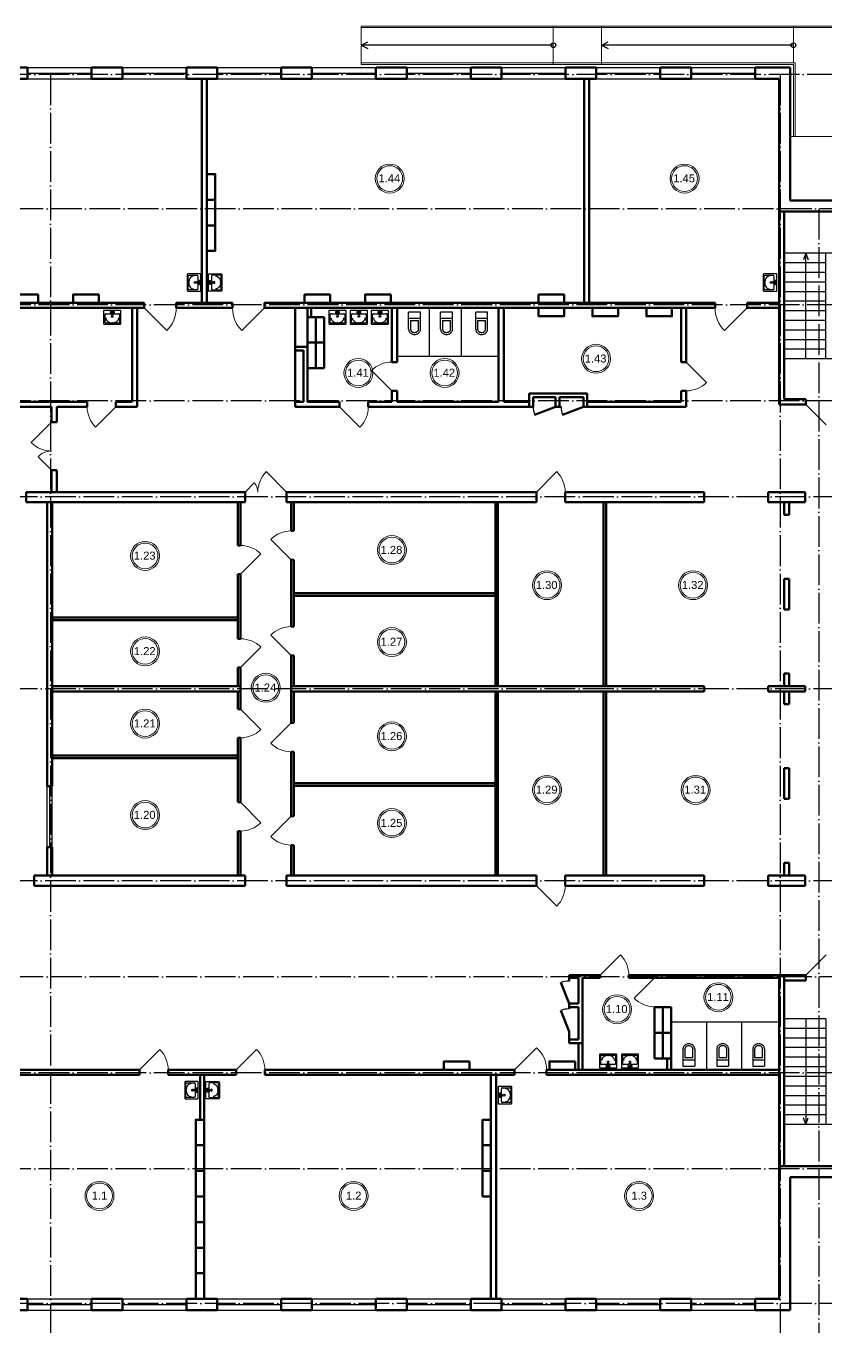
# Model space of a CAD drawing. Header units: millimetres. Extents: x 1982 to 10001982, y -1005230 to 4320529.
# Drawn here: x 2222605 to 2247591, y 1275593 to 1316240 of the extents above; entities that cross this region are included whole.
import ezdxf
from ezdxf.enums import TextEntityAlignment as Align

# ---------------------------------------------------------------- set-up
doc = ezdxf.new("R2010")
doc.units = ezdxf.units.MM
doc.linetypes.add('ACAD_ISO04W100', pattern=[30, 24, -3, 0, -3])
for name, color, linetype in [('SANTEH', 7, 'Continuous'), ('Окна', 127, 'Continuous'), ('Оси', 30, 'Continuous'), ('размеры оси', 163, 'Continuous'), ('Сантехника', 7, 'Continuous')]:
    doc.layers.add(name, color=color, linetype=linetype)
doc.layers.add('Двери', color=250, linetype='Continuous', lineweight=5)
doc.layers.add('Стены', color=7, linetype='Continuous', lineweight=50)
doc.styles.add('Style-Arial', font='arial.ttf')

# ---------------------------------------------------------------- blocks, each defined once
blk = doc.blocks.new('Rac7')
at = {"color": 0}
for p, q in [((-39501, -24232), (-39501, -23830)), ((-39474, -23808), (-38988, -23808)), ((-39457, -23859), (-39457, -24115)), ((-39032, -23838), (-39430, -23838)), ((-39221, -23855), (-39241, -23855)), ((-39005, -24115), (-39005, -23859)), ((-39005, -23859), (-39005, -23859)), ((-38961, -23830), (-38961, -24232)), ((-38961, -24232), (-39501, -24232)), ((-39430, -24136), (-39253, -24136)), ((-39297, -24164), (-39253, -24164)), ((-39297, -24194), (-39297, -24164)), ((-39165, -24194), (-39297, -24194)), ((-39253, -24186), (-39253, -24094)), ((-39253, -24186), (-39209, -24186)), ((-39209, -24186), (-39209, -24094)), ((-39209, -24136), (-39032, -24136)), ((-39209, -24164), (-39165, -24164)), ((-39165, -24164), (-39165, -24194))]:
    blk.add_line(p, q, dxfattribs=at)
at = {"color": 0, "extrusion": (0, 0, -1)}
for centre, major_axis, start_param, end_param in [((-39474, -23830), (-27, 0), 0, 1.570796), ((-39430, -23859), (-27, 0), 0, 1.570796), ((-39241, -24007), (-194, 0), 0, 1.570796), ((-39221, -24007), (-194, 0), 1.570796, 3.141593), ((-39032, -23859), (-27, 0), 1.570796, 3.141593), ((-38988, -23830), (-27, 0), 1.570796, 3.141593), ((-39430, -24115), (-27, 0), -1.570796, 0), ((-39231, -24104), (-25.3, 0), 0.552816, 2.588777), ((-39032, -24115), (-27, 0), -3.141593, -1.570796)]:
    blk.add_ellipse(centre, major_axis=major_axis, ratio=0.785714, start_param=start_param, end_param=end_param, dxfattribs=at)
blk.add_ellipse((-39231, -24048), major_axis=(-27.9, 0), ratio=0.785714, dxfattribs=at)
blk = doc.blocks.new('WC With Cistern_103')
at = {"layer": 'SANTEH', "linetype": 'Continuous'}
for p, q in [((0, 170), (0, 700)), ((370, 700), (0, 700)), ((370, 500), (0, 500)), ((60, 425), (60, 170)), ((310, 425), (60, 425)), ((310, 170), (310, 425)), ((370, 170), (370, 700))]:
    blk.add_line(p, q, dxfattribs=at)
for points in [[(0, 170), (1, 151), (4, 133), (10, 115), (17, 97), (27, 81), (38, 66), (51, 52), (65, 40)], [(60, 170), (61, 158), (63, 146), (66, 135), (71, 124), (77, 114), (84, 104), (92, 96), (101, 88)], [(65, 40), (92, 23), (122, 10), (153, 3), (185, 0), (217, 3), (248, 10), (278, 23), (305, 40)], [(101, 88), (120, 76), (141, 67), (163, 62), (185, 60), (207, 62), (229, 67), (250, 76), (269, 88)], [(269, 88), (278, 96), (286, 104), (293, 114), (299, 124), (304, 135), (307, 146), (309, 158), (310, 170)], [(305, 40), (319, 52), (332, 66), (343, 81), (353, 97), (360, 115), (366, 133), (369, 151), (370, 170)]]:
    blk.add_lwpolyline(points, dxfattribs=at)
blk = doc.blocks.new('*U6')
at = {"color": 7, "linetype": 'Continuous', "lineweight": 13}
for radius in [0.452, 0.402]:
    blk.add_circle((0, 0), radius, dxfattribs=at)
at = {"color": 7, "linetype": 'Continuous', "lineweight": 13, "style": 'Style-Arial'}
blk.add_text('1.1', height=0.25, dxfattribs=at).set_placement((-0.242, 0.133), align=Align.TOP_LEFT)

msp = doc.modelspace()

# ---------------------------------------------------------------- linework, layer by layer
for p, q in [((2233075.446, 1315640.265), (2233285.464, 1315746.344)), ((2240575.446, 1315640.265), (2240785.464, 1315746.344)), ((2239075.446, 1315640.265), (2233075.446, 1315640.265)), ((2233075.446, 1315640.265), (2233285.464, 1315534.186)), ((2246575.446, 1315640.265), (2240575.446, 1315640.265)), ((2240575.446, 1315640.265), (2240785.464, 1315534.186)), ((2249135.446, 1309140.265), (2246285.446, 1309140.265)), ((2247585.446, 1308840.265), (2246285.446, 1308840.265)), ((2246961.936, 1309140.265), (2246884.411, 1308932.421)), ((2246961.936, 1305840.265), (2246961.936, 1309140.265)), ((2246961.936, 1309140.265), (2247039.461, 1308932.421)), ((2247585.446, 1305840.265), (2247585.446, 1309140.265)), ((2247585.446, 1308540.265), (2246285.446, 1308540.265)), ((2247585.446, 1308240.265), (2246285.446, 1308240.265)), ((2247585.446, 1307940.265), (2246285.446, 1307940.265)), ((2247585.446, 1307640.265), (2246285.446, 1307640.265)), ((2247585.446, 1307340.265), (2246285.446, 1307340.265)), ((2247585.446, 1307040.265), (2246285.446, 1307040.265)), ((2247585.446, 1306740.265), (2246285.446, 1306740.265)), ((2247585.446, 1306440.265), (2246285.446, 1306440.265)), ((2247585.446, 1306140.265), (2246285.446, 1306140.265)), ((2249135.446, 1305840.265), (2246285.446, 1305840.265)), ((2247585.446, 1285220.265), (2246285.446, 1285220.265)), ((2247585.446, 1284920.265), (2246285.446, 1284920.265)), ((2246961.936, 1285220.265), (2246961.936, 1281920.265)), ((2247585.446, 1285220.265), (2247585.446, 1281920.265)), ((2247585.446, 1284620.265), (2246285.446, 1284620.265)), ((2247585.446, 1284320.265), (2246285.446, 1284320.265)), ((2247585.446, 1284020.265), (2246285.446, 1284020.265)), ((2247585.446, 1283720.265), (2246285.446, 1283720.265)), ((2247585.446, 1283420.265), (2246285.446, 1283420.265)), ((2247585.446, 1283120.265), (2246285.446, 1283120.265)), ((2247585.446, 1282820.265), (2246285.446, 1282820.265)), ((2247585.446, 1282520.265), (2246285.446, 1282520.265)), ((2247585.446, 1282220.265), (2246285.446, 1282220.265)), ((2246961.936, 1281920.265), (2246884.411, 1282128.109)), ((2246961.936, 1281920.265), (2247039.461, 1282128.109)), ((2249135.446, 1281920.265), (2246285.446, 1281920.265))]:
    msp.add_line(p, q)
for centre in [(2239075.446, 1315640.265), (2246575.446, 1315640.265)]:
    msp.add_circle(centre, 73.64)
at = {"color": 7, "linetype": 'Continuous', "lineweight": 13}
for centre, radius in [((2233966.132, 1311474.036), 452.013), ((2233966.132, 1311474.036), 402.013), ((2243173.241, 1311474.036), 452.013), ((2243173.241, 1311474.036), 402.013), ((2240409.135, 1305843.866), 452.013), ((2240409.135, 1305843.866), 402.013), ((2232985.611, 1305399.574), 452.013), ((2232985.611, 1305399.574), 402.013), ((2235681.175, 1305399.574), 452.013), ((2235681.175, 1305399.574), 402.013), ((2234033.34, 1299865.02), 452.013), ((2226325.446, 1299684.96), 452.013), ((2226325.446, 1299684.96), 402.013), ((2234033.34, 1299865.02), 402.013), ((2238879.87, 1298769.629), 452.013), ((2238879.87, 1298769.629), 402.013), ((2243440.356, 1298769.629), 452.013), ((2243440.356, 1298769.629), 402.013), ((2226325.446, 1296702.028), 452.013), ((2226325.446, 1296702.028), 402.013), ((2234033.34, 1296994.172), 452.013), ((2234033.34, 1296994.172), 402.013), ((2230094.139, 1295564.229), 452.013), ((2230094.139, 1295564.229), 402.013), ((2226325.446, 1294444.199), 452.013), ((2226325.446, 1294444.199), 402.013), ((2234033.34, 1294047.411), 452.013), ((2234033.34, 1294047.411), 402.013), ((2238879.87, 1292374.341), 452.013), ((2238879.87, 1292374.341), 402.013), ((2243520.716, 1292373.014), 452.013), ((2243520.716, 1292373.014), 402.013), ((2226325.446, 1291586.892), 452.013), ((2226325.446, 1291586.892), 402.013), ((2234033.34, 1291335.829), 452.013), ((2234033.34, 1291335.829), 402.013), ((2244230.24, 1285895.788), 452.013), ((2244230.24, 1285895.788), 402.013), ((2241067.861, 1285518.357), 452.013), ((2241067.861, 1285518.357), 402.013), ((2232837.273, 1279687.879), 452.013), ((2232837.273, 1279687.879), 402.013), ((2241755.258, 1279687.879), 452.013), ((2241755.258, 1279687.879), 402.013)]:
    msp.add_circle(centre, radius, dxfattribs=at)
at = {"layer": 'SANTEH'}
for p, q in [((2235195.446, 1307430.265), (2235195.446, 1305930.265)), ((2236195.446, 1307430.265), (2236195.446, 1305930.265)), ((2234195.446, 1305930.265), (2237365.446, 1305930.265)), ((2242755.446, 1285130.265), (2246125.446, 1285130.265)), ((2243855.446, 1285130.265), (2243855.446, 1283630.265)), ((2244955.446, 1285130.265), (2244955.446, 1283630.265))]:
    msp.add_line(p, q, dxfattribs=at)
for centre, start, end in [((2239145.446, 1304340.265), 180, 201.0579294), ((2240015.446, 1304340.265), 180, 201.0579294), ((2239565.446, 1285700.265), 90, 111.0579294), ((2239565.446, 1284830.265), 90, 111.0579294)]:
    msp.add_arc(centre, 700, start, end, dxfattribs=at)
at = {"layer": 'Двери'}
for p, q in [((2226295.446, 1307430.265), (2227002.553, 1306723.158)), ((2230055.446, 1307430.265), (2229348.339, 1306723.158)), ((2245125.446, 1307430.265), (2244418.339, 1306723.158)), ((2243225.446, 1305740.265), (2243861.842, 1305103.869)), ((2234035.446, 1304840.265), (2233399.05, 1305476.661)), ((2246960.446, 1304420.265), (2247596.842, 1303783.869)), ((2225415.446, 1304340.265), (2224779.05, 1303703.869)), ((2232395.446, 1304340.265), (2233031.842, 1303703.869)), ((2223405.446, 1303860.265), (2222769.05, 1303223.869)), ((2223405.446, 1302360.265), (2222981.182, 1302784.529)), ((2229445.446, 1301680.265), (2229728.289, 1301963.108)), ((2230745.446, 1301680.265), (2230109.05, 1302316.661)), ((2238545.446, 1301680.265), (2239181.842, 1302316.661)), ((2230885.446, 1299565.265), (2230249.05, 1300201.661)), ((2229305.446, 1299110.265), (2229941.842, 1299746.661)), ((2230885.446, 1296575.265), (2230249.05, 1297211.661)), ((2229305.446, 1296195.265), (2229941.842, 1296831.661)), ((2229305.446, 1294900.265), (2229941.842, 1294263.869)), ((2230885.446, 1294465.265), (2230249.05, 1293828.869)), ((2229305.446, 1291985.265), (2229941.842, 1291348.869)), ((2230885.446, 1291550.265), (2230249.05, 1290913.869)), ((2238545.446, 1289380.265), (2239181.842, 1288743.869)), ((2240535.446, 1286580.265), (2241171.842, 1287216.661)), ((2246960.446, 1286580.265), (2247596.842, 1287216.661)), ((2242235.446, 1286500.265), (2241599.05, 1285863.869)), ((2226145.446, 1283630.265), (2226781.842, 1284266.661)), ((2229165.446, 1283630.265), (2229801.842, 1284266.661)), ((2237867.024, 1283630.265), (2238551.453, 1284314.694))]:
    msp.add_line(p, q, dxfattribs=at)
for centre, radius, start, end in [((2226295.446, 1307430.265), 1000, 315, 0), ((2230055.446, 1307430.265), 1000, 180, 225), ((2245125.446, 1307430.265), 1000, 180, 225), ((2234035.446, 1304840.265), 900, 90, 135), ((2243225.446, 1305740.265), 900, 270, 315), ((2225415.446, 1304340.265), 900, 180, 225), ((2232395.446, 1304340.265), 900, 315, 0), ((2223405.446, 1303860.265), 900, 225, 270), ((2223405.446, 1302360.265), 600, 90, 135), ((2229445.446, 1301680.265), 400, 0, 45), ((2230745.446, 1301680.265), 900, 135, 180), ((2238545.446, 1301680.265), 900, 0, 45), ((2230885.446, 1299565.265), 900, 90, 135), ((2229305.446, 1299110.265), 900, 45, 90), ((2230885.446, 1296575.265), 900, 90, 135), ((2229305.446, 1296195.265), 900, 45, 90), ((2229305.446, 1294900.265), 900, 270, 315), ((2230885.446, 1294465.265), 900, 225, 270), ((2229305.446, 1291985.265), 900, 270, 315), ((2230885.446, 1291550.265), 900, 225, 270), ((2238545.446, 1289380.265), 900, 315, 0), ((2240535.446, 1286580.265), 900, 0, 45), ((2242235.446, 1286500.265), 900, 225, 270), ((2226145.446, 1283630.265), 900, 0, 45), ((2229165.446, 1283630.265), 900, 0, 45), ((2237967.024, 1283630.265), 900, 0, 49.5062257)]:
    msp.add_arc(centre, radius, start, end, dxfattribs=at)
at = {"layer": 'Окна'}
for p, q in [((2222655.446, 1314940.265), (2224655.446, 1314940.265)), ((2225615.446, 1314940.265), (2227615.446, 1314940.265)), ((2228575.446, 1314940.265), (2230575.446, 1314940.265)), ((2231535.446, 1314940.265), (2233535.446, 1314940.265)), ((2234495.446, 1314940.265), (2236495.446, 1314940.265)), ((2237455.446, 1314940.265), (2239455.446, 1314940.265)), ((2240415.446, 1314940.265), (2242415.446, 1314940.265)), ((2243375.446, 1314940.265), (2245375.446, 1314940.265)), ((2222655.446, 1314765.265), (2224655.446, 1314765.265)), ((2222655.446, 1314590.265), (2224655.446, 1314590.265)), ((2225615.446, 1314765.265), (2227615.446, 1314765.265)), ((2225615.446, 1314590.265), (2227615.446, 1314590.265)), ((2228575.446, 1314765.265), (2230575.446, 1314765.265)), ((2228575.446, 1314590.265), (2230575.446, 1314590.265)), ((2231535.446, 1314765.265), (2233535.446, 1314765.265)), ((2231535.446, 1314590.265), (2233535.446, 1314590.265)), ((2234495.446, 1314765.265), (2236495.446, 1314765.265)), ((2234495.446, 1314590.265), (2236495.446, 1314590.265)), ((2237455.446, 1314765.265), (2239455.446, 1314765.265)), ((2237455.446, 1314590.265), (2239455.446, 1314590.265)), ((2240415.446, 1314765.265), (2242415.446, 1314765.265)), ((2240415.446, 1314590.265), (2242415.446, 1314590.265)), ((2243375.446, 1314765.265), (2245375.446, 1314765.265)), ((2243375.446, 1314590.265), (2245375.446, 1314590.265)), ((2223265.446, 1290585.265), (2223265.446, 1292485.265)), ((2223345.446, 1290585.265), (2223345.446, 1292485.265)), ((2223425.446, 1290585.265), (2223425.446, 1292485.265)), ((2222655.446, 1276470.265), (2224655.446, 1276470.265)), ((2225615.446, 1276470.265), (2227615.446, 1276470.265)), ((2228575.446, 1276470.265), (2230575.446, 1276470.265)), ((2231535.446, 1276470.265), (2233535.446, 1276470.265)), ((2234495.446, 1276470.265), (2236495.446, 1276470.265)), ((2237455.446, 1276470.265), (2239455.446, 1276470.265)), ((2240415.446, 1276470.265), (2242415.446, 1276470.265)), ((2243375.446, 1276470.265), (2245375.446, 1276470.265)), ((2222655.446, 1276295.265), (2224655.446, 1276295.265)), ((2222655.446, 1276120.265), (2224655.446, 1276120.265)), ((2225615.446, 1276295.265), (2227615.446, 1276295.265)), ((2225615.446, 1276120.265), (2227615.446, 1276120.265)), ((2228575.446, 1276295.265), (2230575.446, 1276295.265)), ((2228575.446, 1276120.265), (2230575.446, 1276120.265)), ((2231535.446, 1276295.265), (2233535.446, 1276295.265)), ((2231535.446, 1276120.265), (2233535.446, 1276120.265)), ((2234495.446, 1276295.265), (2236495.446, 1276295.265)), ((2234495.446, 1276120.265), (2236495.446, 1276120.265)), ((2237455.446, 1276295.265), (2239455.446, 1276295.265)), ((2237455.446, 1276120.265), (2239455.446, 1276120.265)), ((2240415.446, 1276295.265), (2242415.446, 1276295.265)), ((2240415.446, 1276120.265), (2242415.446, 1276120.265)), ((2243375.446, 1276295.265), (2245375.446, 1276295.265)), ((2243375.446, 1276120.265), (2245375.446, 1276120.265))]:
    msp.add_line(p, q, dxfattribs=at)
at = {"layer": 'Оси', "linetype": 'ACAD_ISO04W100', "ltscale": 40}
for p, q in [((2291165.446, 1314730.265), (2206815.749, 1314730.265)), ((2223365.446, 1314730.265), (2223365.446, 1270708.888)), ((2246165.446, 1314730.265), (2246165.446, 1270708.888)), ((2291551.346, 1310530.265), (2206815.749, 1310530.265)), ((2247365.446, 1310530.265), (2247365.446, 1270708.888)), ((2291165.446, 1307530.265), (2206815.749, 1307530.265)), ((2291165.446, 1304530.265), (2206815.749, 1304530.265)), ((2297365.446, 1301530.265), (2206815.749, 1301530.265)), ((2297365.446, 1295530.265), (2206815.749, 1295530.265)), ((2297365.446, 1289530.265), (2206815.749, 1289530.265)), ((2291551.346, 1286530.265), (2206815.749, 1286530.265)), ((2291165.446, 1283530.265), (2206815.749, 1283530.265)), ((2291165.446, 1280530.265), (2206815.749, 1280530.265)), ((2291551.346, 1276330.265), (2206815.749, 1276330.265))]:
    msp.add_line(p, q, dxfattribs=at)
at = {"layer": 'размеры оси', "color": 7, "lineweight": 13}
msp.add_line((2246475.446, 1312790.265), (2248025.446, 1312790.265), dxfattribs=at)
at = {"layer": 'размеры оси', "color": 7, "lineweight": 13, "flags": 128}
for points in [[(2248025.446, 1316190.265), (2233075.446, 1316190.265), (2233075.446, 1316240.265)], [(2246575.446, 1315040.265), (2240575.446, 1315040.265), (2240575.446, 1316240.265), (2246575.446, 1316240.265), (2246575.446, 1315090.265)], [(2248075.446, 1312790.265), (2248075.446, 1316240.265), (2246575.446, 1316240.265), (2246575.446, 1315090.265)], [(2246625.446, 1315090.265), (2233075.446, 1315090.265), (2233075.446, 1315040.265), (2246575.446, 1315040.265)], [(2246575.446, 1315040.265), (2246575.446, 1312790.265), (2246625.446, 1312790.265), (2246625.446, 1315090.265)], [(2246575.446, 1315040.265), (2246575.446, 1312790.265), (2248025.446, 1312790.265)]]:
    msp.add_lwpolyline(points, dxfattribs=at)
at = {"layer": 'размеры оси', "color": 7, "lineweight": 13}
for points in [[(2239075.446, 1315040.265), (2233075.446, 1315040.265), (2233075.446, 1316240.265), (2239075.446, 1316240.265)], [(2240575.446, 1316240.265), (2239075.446, 1316240.265), (2239075.446, 1315040.265), (2240575.446, 1315040.265)]]:
    msp.add_3dface(points, dxfattribs=at)
at = {"layer": 'Стены'}
for p, q in [((2221695.446, 1314940.265), (2222655.446, 1314940.265)), ((2222655.446, 1314590.265), (2222655.446, 1314940.265)), ((2224655.446, 1314590.265), (2224655.446, 1314940.265)), ((2224655.446, 1314940.265), (2225615.446, 1314940.265)), ((2225615.446, 1314590.265), (2225615.446, 1314940.265)), ((2227615.446, 1314590.265), (2227615.446, 1314940.265)), ((2227615.446, 1314940.265), (2228575.446, 1314940.265)), ((2228575.446, 1314590.265), (2228575.446, 1314940.265)), ((2230575.446, 1314590.265), (2230575.446, 1314940.265)), ((2230575.446, 1314940.265), (2231535.446, 1314940.265)), ((2231535.446, 1314590.265), (2231535.446, 1314940.265)), ((2233535.446, 1314590.265), (2233535.446, 1314940.265)), ((2233535.446, 1314940.265), (2234495.446, 1314940.265)), ((2234495.446, 1314590.265), (2234495.446, 1314940.265)), ((2236495.446, 1314590.265), (2236495.446, 1314940.265)), ((2236495.446, 1314940.265), (2237455.446, 1314940.265)), ((2237455.446, 1314590.265), (2237455.446, 1314940.265)), ((2239455.446, 1314590.265), (2239455.446, 1314940.265)), ((2239455.446, 1314940.265), (2240415.446, 1314940.265)), ((2240415.446, 1314590.265), (2240415.446, 1314940.265)), ((2242415.446, 1314590.265), (2242415.446, 1314940.265)), ((2242415.446, 1314940.265), (2243375.446, 1314940.265)), ((2243375.446, 1314590.265), (2243375.446, 1314940.265)), ((2245375.446, 1314590.265), (2245375.446, 1314940.265)), ((2245375.446, 1314940.265), (2246475.446, 1314940.265)), ((2246475.446, 1310790.265), (2246475.446, 1314940.265)), ((2221695.446, 1314590.265), (2222655.446, 1314590.265)), ((2224655.446, 1314590.265), (2225615.446, 1314590.265)), ((2227615.446, 1314590.265), (2228575.446, 1314590.265)), ((2228095.446, 1314590.265), (2228095.446, 1307590.265)), ((2228255.446, 1314590.265), (2228255.446, 1307590.265)), ((2230575.446, 1314590.265), (2231535.446, 1314590.265)), ((2233535.446, 1314590.265), (2234495.446, 1314590.265)), ((2236495.446, 1314590.265), (2237455.446, 1314590.265)), ((2239455.446, 1314590.265), (2240415.446, 1314590.265)), ((2240035.446, 1314590.265), (2240035.446, 1307590.265)), ((2240195.446, 1314590.265), (2240195.446, 1307590.265)), ((2242415.446, 1314590.265), (2243375.446, 1314590.265)), ((2245375.446, 1314590.265), (2246125.446, 1314590.265)), ((2246125.446, 1304420.265), (2246125.446, 1314590.265)), ((2249995.446, 1310790.265), (2246475.446, 1310790.265)), ((2249995.446, 1310440.265), (2246125.446, 1310440.265)), ((2246285.446, 1304580.265), (2246285.446, 1310440.265)), ((2219245.446, 1307590.265), (2226295.446, 1307590.265)), ((2220445.446, 1307430.265), (2226295.446, 1307430.265)), ((2225915.446, 1304500.265), (2225915.446, 1307430.265)), ((2226075.446, 1304340.265), (2226075.446, 1307430.265)), ((2226295.446, 1307590.265), (2226295.446, 1307430.265)), ((2227295.446, 1307590.265), (2227295.446, 1307430.265)), ((2227295.446, 1307590.265), (2229055.446, 1307590.265)), ((2227295.446, 1307430.265), (2229055.446, 1307430.265)), ((2229055.446, 1307590.265), (2229055.446, 1307430.265)), ((2230055.446, 1307590.265), (2230055.446, 1307430.265)), ((2230055.446, 1307590.265), (2244125.446, 1307590.265)), ((2230055.446, 1307430.265), (2244125.446, 1307430.265)), ((2231015.446, 1304500.265), (2231015.446, 1307430.265)), ((2231395.446, 1304500.265), (2231395.446, 1307430.265)), ((2231395.446, 1307430.265), (2231915.446, 1307430.265)), ((2231515.446, 1307148.239), (2231515.446, 1307430.265)), ((2234035.446, 1307430.265), (2234035.446, 1305740.265)), ((2234195.446, 1307430.265), (2234195.446, 1305740.265)), ((2237365.446, 1307430.265), (2237365.446, 1304500.265)), ((2237525.446, 1307430.265), (2237525.446, 1304500.265)), ((2243065.446, 1307430.265), (2243065.446, 1305740.265)), ((2243225.446, 1307430.265), (2243225.446, 1305740.265)), ((2244125.446, 1307590.265), (2244125.446, 1307430.265)), ((2245125.446, 1307590.265), (2245125.446, 1307430.265)), ((2245125.446, 1307590.265), (2246125.446, 1307590.265)), ((2245125.446, 1307430.265), (2246125.446, 1307430.265)), ((2231395.446, 1307148.239), (2231395.446, 1305548.239)), ((2231915.446, 1307148.239), (2231395.446, 1307148.239)), ((2231655.446, 1305548.239), (2231655.446, 1307148.239)), ((2231915.446, 1307148.239), (2231915.446, 1305548.239)), ((2231015.446, 1306220.265), (2231395.446, 1306220.265)), ((2231015.446, 1306100.265), (2231015.446, 1306220.265)), ((2231015.446, 1306100.265), (2231275.446, 1306100.265)), ((2231275.446, 1304500.265), (2231275.446, 1306100.265)), ((2231395.446, 1306348.239), (2231915.446, 1306348.239)), ((2234035.446, 1305740.265), (2234195.446, 1305740.265)), ((2243065.446, 1305740.265), (2243225.446, 1305740.265)), ((2231395.446, 1305548.239), (2231915.446, 1305548.239)), ((2234035.446, 1304840.265), (2234195.446, 1304840.265)), ((2234035.446, 1304840.265), (2234035.446, 1304500.265)), ((2234195.446, 1304840.265), (2234195.446, 1304500.265)), ((2243065.446, 1304840.265), (2243225.446, 1304840.265)), ((2243065.446, 1304840.265), (2243065.446, 1304500.265)), ((2243225.446, 1304840.265), (2243225.446, 1304340.265)), ((2220445.446, 1304500.265), (2224515.446, 1304500.265)), ((2224515.446, 1304340.265), (2224515.446, 1304500.265)), ((2225415.446, 1304340.265), (2225415.446, 1304500.265)), ((2225415.446, 1304500.265), (2225915.446, 1304500.265)), ((2231015.446, 1304500.265), (2231275.446, 1304500.265)), ((2231015.446, 1304500.265), (2231015.446, 1304340.265)), ((2231395.446, 1304500.265), (2232395.446, 1304500.265)), ((2232395.446, 1304500.265), (2232395.446, 1304340.265)), ((2233295.446, 1304500.265), (2233295.446, 1304340.265)), ((2233295.446, 1304500.265), (2234035.446, 1304500.265)), ((2234195.446, 1304500.265), (2237365.446, 1304500.265)), ((2237525.446, 1304500.265), (2238325.446, 1304500.265)), ((2238325.446, 1304760.265), (2238325.446, 1304340.265)), ((2238325.446, 1304760.265), (2240135.446, 1304760.265)), ((2238445.446, 1304640.265), (2238445.446, 1304340.265)), ((2238445.446, 1304640.265), (2239145.446, 1304640.265)), ((2239145.446, 1304640.265), (2239145.446, 1304340.265)), ((2239265.446, 1304640.265), (2239265.446, 1304340.265)), ((2239265.446, 1304640.265), (2240015.446, 1304640.265)), ((2240015.446, 1304640.265), (2240015.446, 1304340.265)), ((2240135.446, 1304760.265), (2240135.446, 1304340.265)), ((2240135.446, 1304500.265), (2243065.446, 1304500.265)), ((2246960.446, 1304420.265), (2246125.446, 1304420.265)), ((2246960.446, 1304580.265), (2246285.446, 1304580.265)), ((2246960.446, 1304580.265), (2246960.446, 1304420.265)), ((2220445.446, 1304340.265), (2223405.446, 1304340.265)), ((2223405.446, 1303860.265), (2223405.446, 1304340.265)), ((2223565.446, 1304340.265), (2224515.446, 1304340.265)), ((2223565.446, 1303860.265), (2223565.446, 1304340.265)), ((2225415.446, 1304340.265), (2226075.446, 1304340.265)), ((2231015.446, 1304340.265), (2232395.446, 1304340.265)), ((2233295.446, 1304340.265), (2238445.446, 1304340.265)), ((2239145.446, 1304340.265), (2238492.194, 1304088.747)), ((2239145.446, 1304340.265), (2239315.446, 1304340.265)), ((2240015.446, 1304340.265), (2239362.194, 1304088.747)), ((2240015.446, 1304340.265), (2243225.446, 1304340.265)), ((2223405.446, 1303860.265), (2223565.446, 1303860.265)), ((2223405.446, 1301680.265), (2223405.446, 1302360.265)), ((2223405.446, 1302360.265), (2223565.446, 1302360.265)), ((2223565.446, 1301680.265), (2223565.446, 1302360.265)), ((2222605.446, 1301360.265), (2222605.446, 1301680.265)), ((2222605.446, 1301680.265), (2229445.446, 1301680.265)), ((2229445.446, 1301360.265), (2229445.446, 1301680.265)), ((2230745.446, 1301360.265), (2230745.446, 1301680.265)), ((2230745.446, 1301680.265), (2238545.446, 1301680.265)), ((2238545.446, 1301680.265), (2238545.446, 1301360.265)), ((2239445.446, 1301680.265), (2239445.446, 1301360.265)), ((2239445.446, 1301680.265), (2243785.446, 1301680.265)), ((2243785.446, 1301680.265), (2243785.446, 1301360.265)), ((2245785.446, 1301680.265), (2245785.446, 1301360.265)), ((2245785.446, 1301680.265), (2246945.446, 1301680.265)), ((2246945.446, 1301680.265), (2246945.446, 1301360.265)), ((2222605.446, 1301360.265), (2229445.446, 1301360.265)), ((2223265.446, 1292485.265), (2223265.446, 1301360.265)), ((2223425.446, 1292485.265), (2223425.446, 1301360.265)), ((2229225.446, 1300010.265), (2229225.446, 1301360.265)), ((2229305.446, 1300010.265), (2229305.446, 1301360.265)), ((2230745.446, 1301360.265), (2238545.446, 1301360.265)), ((2230885.446, 1300465.265), (2230885.446, 1301360.265)), ((2230965.446, 1300465.265), (2230965.446, 1301360.265)), ((2237265.446, 1295610.265), (2237265.446, 1301360.265)), ((2237345.446, 1295610.265), (2237345.446, 1301360.265)), ((2239445.446, 1301360.265), (2243785.446, 1301360.265)), ((2240645.446, 1295610.265), (2240645.446, 1301360.265)), ((2240725.446, 1295610.265), (2240725.446, 1301360.265)), ((2245785.446, 1301360.265), (2246945.446, 1301360.265)), ((2246285.446, 1301360.265), (2246285.446, 1300970.265)), ((2246445.446, 1301360.265), (2246445.446, 1300970.265)), ((2246285.446, 1300970.265), (2246445.446, 1300970.265)), ((2230965.446, 1300465.265), (2230885.446, 1300465.265)), ((2229225.446, 1300010.265), (2229305.446, 1300010.265)), ((2230885.446, 1297475.265), (2230885.446, 1299565.265)), ((2230965.446, 1299565.265), (2230885.446, 1299565.265)), ((2230965.446, 1297475.265), (2230965.446, 1299565.265)), ((2229225.446, 1299110.265), (2229305.446, 1299110.265)), ((2229225.446, 1297095.265), (2229225.446, 1299110.265)), ((2229305.446, 1297095.265), (2229305.446, 1299110.265)), ((2246285.446, 1298970.265), (2246445.446, 1298970.265)), ((2246285.446, 1298970.265), (2246285.446, 1298010.265)), ((2246445.446, 1298970.265), (2246445.446, 1298010.265)), ((2230965.446, 1298520.265), (2237265.446, 1298520.265)), ((2230965.446, 1298440.265), (2237265.446, 1298440.265)), ((2246285.446, 1298010.265), (2246445.446, 1298010.265)), ((2223425.446, 1297760.265), (2229225.446, 1297760.265)), ((2223425.446, 1297680.265), (2229225.446, 1297680.265)), ((2230965.446, 1297475.265), (2230885.446, 1297475.265)), ((2229225.446, 1297095.265), (2229305.446, 1297095.265)), ((2230965.446, 1296575.265), (2230885.446, 1296575.265)), ((2230885.446, 1294465.265), (2230885.446, 1296575.265)), ((2230965.446, 1295610.265), (2230965.446, 1296575.265)), ((2229225.446, 1295610.265), (2229225.446, 1296195.265)), ((2229225.446, 1296195.265), (2229305.446, 1296195.265)), ((2229305.446, 1294900.265), (2229305.446, 1296195.265)), ((2246285.446, 1296010.265), (2246445.446, 1296010.265)), ((2246285.446, 1296010.265), (2246285.446, 1295610.265)), ((2246445.446, 1296010.265), (2246445.446, 1295610.265)), ((2223425.446, 1295610.265), (2229305.446, 1295610.265)), ((2223425.446, 1295450.265), (2229305.446, 1295450.265)), ((2229225.446, 1294900.265), (2229225.446, 1295450.265)), ((2230885.446, 1295610.265), (2243785.446, 1295610.265)), ((2230885.446, 1295450.265), (2243785.446, 1295450.265)), ((2230965.446, 1294465.265), (2230965.446, 1295450.265)), ((2237265.446, 1289700.265), (2237265.446, 1295450.265)), ((2237345.446, 1289700.265), (2237345.446, 1295450.265)), ((2240645.446, 1289700.265), (2240645.446, 1295450.265)), ((2240725.446, 1289700.265), (2240725.446, 1295450.265)), ((2243785.446, 1295610.265), (2243785.446, 1295450.265)), ((2245785.446, 1295610.265), (2246945.446, 1295610.265)), ((2245785.446, 1295610.265), (2245785.446, 1295450.265)), ((2245785.446, 1295450.265), (2246945.446, 1295450.265)), ((2246285.446, 1295450.265), (2246285.446, 1295050.265)), ((2246445.446, 1295450.265), (2246445.446, 1295050.265)), ((2246945.446, 1295610.265), (2246945.446, 1295450.265)), ((2246285.446, 1295050.265), (2246445.446, 1295050.265)), ((2229225.446, 1294900.265), (2229305.446, 1294900.265)), ((2230965.446, 1294465.265), (2230885.446, 1294465.265)), ((2229225.446, 1293590.265), (2229225.446, 1294000.265)), ((2229225.446, 1294000.265), (2229305.446, 1294000.265)), ((2229305.446, 1291985.265), (2229305.446, 1294000.265)), ((2223425.446, 1293450.265), (2229225.446, 1293450.265)), ((2229225.446, 1291985.265), (2229225.446, 1293600.265)), ((2230965.446, 1293565.265), (2230885.446, 1293565.265)), ((2230885.446, 1291550.265), (2230885.446, 1293565.265)), ((2230965.446, 1291550.265), (2230965.446, 1293565.265)), ((2223425.446, 1293370.265), (2229225.446, 1293370.265)), ((2246285.446, 1293050.265), (2246445.446, 1293050.265)), ((2246285.446, 1293050.265), (2246285.446, 1292090.265)), ((2246445.446, 1293050.265), (2246445.446, 1292090.265)), ((2230965.446, 1292580.265), (2237265.446, 1292580.265)), ((2223265.446, 1292485.265), (2223425.446, 1292485.265)), ((2230965.446, 1292500.265), (2237265.446, 1292500.265)), ((2229225.446, 1291985.265), (2229305.446, 1291985.265)), ((2246285.446, 1292090.265), (2246445.446, 1292090.265)), ((2230965.446, 1291550.265), (2230885.446, 1291550.265)), ((2229225.446, 1289700.265), (2229225.446, 1291085.265)), ((2229225.446, 1291085.265), (2229305.446, 1291085.265)), ((2229305.446, 1289700.265), (2229305.446, 1291085.265)), ((2223265.446, 1289700.265), (2223265.446, 1290585.265)), ((2223265.446, 1290585.265), (2223425.446, 1290585.265)), ((2223425.446, 1289700.265), (2223425.446, 1290585.265)), ((2230885.446, 1289700.265), (2230885.446, 1290650.265)), ((2230965.446, 1290650.265), (2230885.446, 1290650.265)), ((2230965.446, 1289700.265), (2230965.446, 1290650.265)), ((2246285.446, 1290090.265), (2246445.446, 1290090.265)), ((2246285.446, 1290090.265), (2246285.446, 1289700.265)), ((2246445.446, 1290090.265), (2246445.446, 1289700.265)), ((2222855.446, 1289380.265), (2222855.446, 1289700.265)), ((2222855.446, 1289700.265), (2229445.446, 1289700.265)), ((2222855.446, 1289380.265), (2229445.446, 1289380.265)), ((2229445.446, 1289380.265), (2229445.446, 1289700.265)), ((2230745.446, 1289380.265), (2230745.446, 1289700.265)), ((2230745.446, 1289700.265), (2238545.446, 1289700.265)), ((2230745.446, 1289380.265), (2238545.446, 1289380.265)), ((2238545.446, 1289700.265), (2238545.446, 1289380.265)), ((2239445.446, 1289700.265), (2239445.446, 1289380.265)), ((2239445.446, 1289700.265), (2243785.446, 1289700.265)), ((2239445.446, 1289380.265), (2243785.446, 1289380.265)), ((2243785.446, 1289700.265), (2243785.446, 1289380.265)), ((2245785.446, 1289700.265), (2246945.446, 1289700.265)), ((2245785.446, 1289700.265), (2245785.446, 1289380.265)), ((2245785.446, 1289380.265), (2246945.446, 1289380.265)), ((2246945.446, 1289700.265), (2246945.446, 1289380.265)), ((2239565.446, 1286580.265), (2240535.446, 1286580.265)), ((2239565.446, 1286580.265), (2239565.446, 1286500.265)), ((2239565.446, 1286400.265), (2239565.446, 1286580.265)), ((2239565.446, 1286500.265), (2239865.446, 1286500.265)), ((2239865.446, 1286500.265), (2239865.446, 1285700.265)), ((2239985.446, 1286500.265), (2239985.446, 1283630.265)), ((2239985.446, 1286500.265), (2240535.446, 1286500.265)), ((2240535.446, 1286500.265), (2240535.446, 1286580.265)), ((2241435.446, 1286500.265), (2241435.446, 1286580.265)), ((2241435.446, 1286580.265), (2245995.446, 1286580.265)), ((2241435.446, 1286500.265), (2246125.446, 1286500.265)), ((2245995.446, 1286580.265), (2246475.446, 1286580.265)), ((2246125.446, 1286580.265), (2246125.446, 1276470.265)), ((2246125.446, 1286580.265), (2246285.446, 1286580.265)), ((2246285.446, 1286580.265), (2246285.446, 1280620.265)), ((2246475.446, 1286580.265), (2246960.446, 1286580.265)), ((2246960.446, 1286580.265), (2246960.446, 1286420.265)), ((2239565.446, 1285700.265), (2239313.928, 1286353.517)), ((2246285.446, 1286420.265), (2246960.446, 1286420.265)), ((2239565.446, 1285700.265), (2239865.446, 1285700.265)), ((2239565.446, 1285700.265), (2239565.446, 1285580.265)), ((2239565.446, 1285530.265), (2239565.446, 1285700.265)), ((2239565.446, 1284830.265), (2239313.928, 1285483.517)), ((2239565.446, 1285580.265), (2239865.446, 1285580.265)), ((2239865.446, 1285580.265), (2239865.446, 1284580.265)), ((2242235.446, 1285580.265), (2242755.446, 1285580.265)), ((2242235.446, 1285580.265), (2242235.446, 1283980.265)), ((2242495.446, 1283980.265), (2242495.446, 1285580.265)), ((2242755.446, 1285580.265), (2242755.446, 1283630.265)), ((2239565.446, 1284460.265), (2239565.446, 1284830.265)), ((2239565.446, 1284580.265), (2239865.446, 1284580.265)), ((2239565.446, 1284580.265), (2239565.446, 1284460.265)), ((2239565.446, 1284460.265), (2239985.446, 1284460.265)), ((2239865.446, 1284460.265), (2239865.446, 1283630.265)), ((2242235.446, 1284780.265), (2242755.446, 1284780.265)), ((2242235.446, 1283980.265), (2242755.446, 1283980.265)), ((2242635.446, 1283980.265), (2242635.446, 1283630.265)), ((2219245.446, 1283470.265), (2226145.446, 1283470.265)), ((2220445.446, 1283630.265), (2226145.446, 1283630.265)), ((2226145.446, 1283470.265), (2226145.446, 1283630.265)), ((2227045.446, 1283470.265), (2227045.446, 1283630.265)), ((2227045.446, 1283630.265), (2229165.446, 1283630.265)), ((2227045.446, 1283470.265), (2229165.446, 1283470.265)), ((2228045.446, 1282070.265), (2228045.446, 1283470.265)), ((2228165.446, 1276470.265), (2228165.446, 1283470.265)), ((2229165.446, 1283470.265), (2229165.446, 1283630.265)), ((2230065.446, 1283470.265), (2230065.446, 1283630.265)), ((2230065.446, 1283630.265), (2237867.024, 1283630.265)), ((2230065.446, 1283470.265), (2237867.024, 1283470.265)), ((2237125.446, 1283470.265), (2237125.446, 1276470.265)), ((2237285.446, 1283470.265), (2237285.446, 1276470.265)), ((2237867.024, 1283470.265), (2237867.024, 1283630.265)), ((2238867.024, 1283470.265), (2238867.024, 1283630.265)), ((2238867.024, 1283630.265), (2246125.446, 1283630.265)), ((2238867.024, 1283470.265), (2246125.446, 1283470.265)), ((2249995.446, 1280620.265), (2246125.446, 1280620.265)), ((2246475.446, 1280270.265), (2246475.446, 1276120.265)), ((2249995.446, 1280270.265), (2246475.446, 1280270.265)), ((2221695.446, 1276470.265), (2222655.446, 1276470.265)), ((2222655.446, 1276470.265), (2222655.446, 1276120.265)), ((2224655.446, 1276470.265), (2225615.446, 1276470.265)), ((2224655.446, 1276470.265), (2224655.446, 1276120.265)), ((2225615.446, 1276470.265), (2225615.446, 1276120.265)), ((2227615.446, 1276470.265), (2228575.446, 1276470.265)), ((2227615.446, 1276470.265), (2227615.446, 1276120.265)), ((2228575.446, 1276470.265), (2228575.446, 1276120.265)), ((2230575.446, 1276470.265), (2231535.446, 1276470.265)), ((2230575.446, 1276470.265), (2230575.446, 1276120.265)), ((2231535.446, 1276470.265), (2231535.446, 1276120.265)), ((2233535.446, 1276470.265), (2234495.446, 1276470.265)), ((2233535.446, 1276470.265), (2233535.446, 1276120.265)), ((2234495.446, 1276470.265), (2234495.446, 1276120.265)), ((2236495.446, 1276470.265), (2237455.446, 1276470.265)), ((2236495.446, 1276470.265), (2236495.446, 1276120.265)), ((2237455.446, 1276470.265), (2237455.446, 1276120.265)), ((2239455.446, 1276470.265), (2240415.446, 1276470.265)), ((2239455.446, 1276470.265), (2239455.446, 1276120.265)), ((2240415.446, 1276470.265), (2240415.446, 1276120.265)), ((2242415.446, 1276470.265), (2243375.446, 1276470.265)), ((2242415.446, 1276470.265), (2242415.446, 1276120.265)), ((2243375.446, 1276470.265), (2243375.446, 1276120.265)), ((2245375.446, 1276470.265), (2246125.446, 1276470.265)), ((2245375.446, 1276470.265), (2245375.446, 1276120.265)), ((2221695.446, 1276120.265), (2222655.446, 1276120.265)), ((2224655.446, 1276120.265), (2225615.446, 1276120.265)), ((2227615.446, 1276120.265), (2228575.446, 1276120.265)), ((2230575.446, 1276120.265), (2231535.446, 1276120.265)), ((2233535.446, 1276120.265), (2234495.446, 1276120.265)), ((2236495.446, 1276120.265), (2237455.446, 1276120.265)), ((2239455.446, 1276120.265), (2240415.446, 1276120.265)), ((2242415.446, 1276120.265), (2243375.446, 1276120.265)), ((2245375.446, 1276120.265), (2246475.446, 1276120.265))]:
    msp.add_line(p, q, dxfattribs=at)
for points in [[(2228255.446, 1310812.903), (2228515.446, 1310812.903), (2228515.446, 1311612.903), (2228255.446, 1311612.903)], [(2228255.446, 1310012.903), (2228515.446, 1310012.903), (2228515.446, 1310812.903), (2228255.446, 1310812.903)], [(2228255.446, 1309212.903), (2228515.446, 1309212.903), (2228515.446, 1310012.903), (2228255.446, 1310012.903)], [(2222986.146, 1307850.265), (2222986.146, 1307590.265), (2222186.146, 1307590.265), (2222186.146, 1307850.265)], [(2224876.261, 1307850.265), (2224876.261, 1307590.265), (2224076.261, 1307590.265), (2224076.261, 1307850.265)], [(2232107.933, 1307850.265), (2232107.933, 1307590.265), (2231307.933, 1307590.265), (2231307.933, 1307850.265)], [(2233998.048, 1307850.265), (2233998.048, 1307590.265), (2233198.048, 1307590.265), (2233198.048, 1307850.265)], [(2238613.628, 1307850.265), (2238613.628, 1307590.265), (2239413.628, 1307590.265), (2239413.628, 1307850.265)], [(2238613.628, 1307430.265), (2238613.628, 1307170.265), (2239413.628, 1307170.265), (2239413.628, 1307430.265)], [(2241097.385, 1307430.265), (2241097.385, 1307170.265), (2240297.385, 1307170.265), (2240297.385, 1307430.265)], [(2242781.142, 1307430.265), (2242781.142, 1307170.265), (2241981.142, 1307170.265), (2241981.142, 1307430.265)], [(2231395.446, 1305548.239), (2231655.446, 1305548.239), (2231655.446, 1306348.239), (2231395.446, 1306348.239)], [(2242235.446, 1283980.265), (2242495.446, 1283980.265), (2242495.446, 1284780.265), (2242235.446, 1284780.265)], [(2236460.352, 1283890.265), (2236460.352, 1283630.265), (2235660.352, 1283630.265), (2235660.352, 1283890.265)], [(2239753.301, 1283890.265), (2239753.301, 1283630.265), (2238953.301, 1283630.265), (2238953.301, 1283890.265)], [(2227905.446, 1281270.265), (2228165.446, 1281270.265), (2228165.446, 1282070.265), (2227905.446, 1282070.265)], [(2236865.446, 1281270.265), (2237125.446, 1281270.265), (2237125.446, 1282070.265), (2236865.446, 1282070.265)], [(2227905.446, 1280470.265), (2228165.446, 1280470.265), (2228165.446, 1281270.265), (2227905.446, 1281270.265)], [(2236865.446, 1280470.265), (2237125.446, 1280470.265), (2237125.446, 1281270.265), (2236865.446, 1281270.265)], [(2227905.446, 1279670.265), (2228165.446, 1279670.265), (2228165.446, 1280470.265), (2227905.446, 1280470.265)], [(2236865.446, 1279670.265), (2237125.446, 1279670.265), (2237125.446, 1280470.265), (2236865.446, 1280470.265)], [(2227905.446, 1278870.265), (2228165.446, 1278870.265), (2228165.446, 1279670.265), (2227905.446, 1279670.265)], [(2227905.446, 1278070.265), (2228165.446, 1278070.265), (2228165.446, 1278870.265), (2227905.446, 1278870.265)], [(2227905.446, 1277270.265), (2228165.446, 1277270.265), (2228165.446, 1278070.265), (2227905.446, 1278070.265)], [(2227905.446, 1276470.265), (2228165.446, 1276470.265), (2228165.446, 1277270.265), (2227905.446, 1277270.265)]]:
    msp.add_lwpolyline(points, close=True, dxfattribs=at)

# ---------------------------------------------------------------- block references
at = {"color": 7, "linetype": 'Continuous', "lineweight": 13, "xscale": 1000, "yscale": 1000, "zscale": 1000}
msp.add_blockref('*U6', (2224900.563, 1279687.892), dxfattribs=at)
at = {"layer": 'размеры оси', "color": 7, "lineweight": 0, "yscale": -1}
for p, rotation in [((2203833.555, 1268996.097), 270), ((2221823.056, 1268996.097), 270), ((2201555.028, 1307927.122), 180), ((2202239.165, 1307927.122), 180), ((2203753.822, 1243762.3), 270), ((2261589.071, 1322067.441), 89.99999999999999)]:
    msp.add_blockref('Rac7', p, dxfattribs=dict(at, rotation=rotation))
at = {"layer": 'размеры оси', "color": 7, "lineweight": 0, "rotation": 270}
for p in [(2252533.885, 1268996.097), (2252454.151, 1243762.3)]:
    msp.add_blockref('Rac7', p, dxfattribs=at)
at = {"layer": 'размеры оси', "color": 7, "lineweight": 0, "yscale": -1}
for p in [(2264529.993, 1283115.128), (2271563.901, 1283115.128), (2272230.136, 1283115.128), (2272889.239, 1283115.128)]:
    msp.add_blockref('Rac7', p, dxfattribs=at)
at = {"layer": 'Сантехника', "color": 0, "lineweight": -2}
for p in [(2234555.312, 1306603.565), (2235555.037, 1306603.565), (2236651.136, 1306603.565)]:
    msp.add_blockref('WC With Cistern_103', p, dxfattribs=at)
at = {"layer": 'Сантехника', "color": 0, "lineweight": -2, "rotation": 180}
for p in [(2243493.723, 1284441.717), (2244550.216, 1284441.717), (2245673.62, 1284441.717)]:
    msp.add_blockref('WC With Cistern_103', p, dxfattribs=at)

# ---------------------------------------------------------------- texts
at = {"color": 7, "linetype": 'Continuous', "lineweight": 13, "style": 'Style-Arial'}
for s, p in [('1.44', (2233613.205, 1311606.786)), ('1.45', (2242820.314, 1311606.786)), ('1.43', (2240056.208, 1305976.616)), ('1.41', (2232632.684, 1305532.324)), ('1.42', (2235328.248, 1305532.324)), ('1.28', (2233680.413, 1299997.77)), ('1.23', (2225972.519, 1299817.709)), ('1.30', (2238526.943, 1298902.378)), ('1.32', (2243087.429, 1298902.378)), ('1.27', (2233680.413, 1297126.922)), ('1.22', (2225972.519, 1296834.778)), ('1.24', (2229741.212, 1295696.978)), ('1.21', (2225972.519, 1294576.948)), ('1.26', (2233680.413, 1294180.161)), ('1.29', (2238526.943, 1292507.091)), ('1.31', (2243167.789, 1292505.764)), ('1.20', (2225972.519, 1291719.641)), ('1.25', (2233680.413, 1291468.578)), ('1.11', (2243877.313, 1286028.537)), ('1.10', (2240714.934, 1285651.106)), ('1.2', (2232595.718, 1279820.628)), ('1.3', (2241513.704, 1279820.628))]:
    msp.add_text(s, height=250, dxfattribs=at).set_placement(p, align=Align.TOP_LEFT)

doc.saveas('drawing.dxf')
